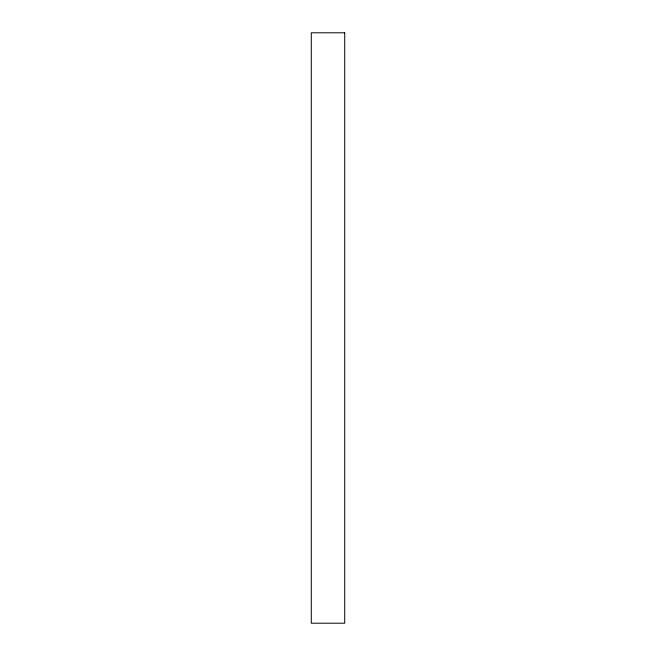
<?xml version="1.0" encoding="UTF-8"?>
<svg xmlns="http://www.w3.org/2000/svg" width="656" height="656" viewBox="0 0 656 656"><rect width="100%" height="100%" fill="white"/><g stroke="black" fill="none" stroke-linecap="round" stroke-linejoin="round"><path stroke-width="0.98" d="M344.712 32.8L311.288 32.8L311.288 623.2L344.712 623.2L344.712 32.8"/></g></svg>
